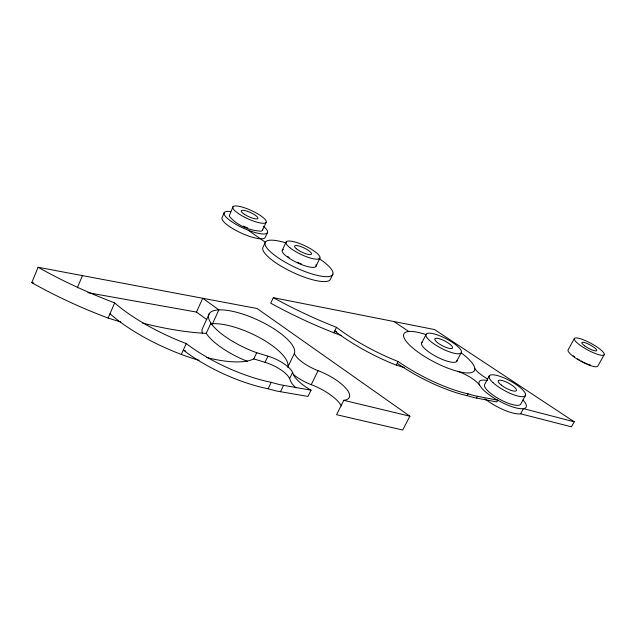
<?xml version="1.0" encoding="UTF-8"?>
<svg xmlns="http://www.w3.org/2000/svg" width="636" height="636" viewBox="0 0 636 636"><rect width="100%" height="100%" fill="white"/><g stroke="black" fill="none" stroke-linecap="round" stroke-linejoin="round"><path stroke-width="0.95" d="M232.991 206.732L229.183 216.025C236.6 225.271 249.495 230.749 261.245 231.17L262.445 230.407L262.509 229.127M120.8 321.967A186.69 57.582 22.3 0 1 108.12 318.072A176.291 54.791 22.6 0 1 31.8 282.654L38.081 267.263L257.087 308.508L409.894 416.198L402.691 430.031L336.579 414.688L343.782 400.322A31.45 10.645 26.2 0 0 346.032 388.445A31.45 10.645 26.2 0 0 318.111 370.661A23.691 7.704 26 0 1 294.396 353.393A47.008 15.344 24.9 0 0 253.295 318.016A47.008 15.344 24.9 0 0 208.505 317.221A47.008 15.344 24.9 0 0 256.705 352.718L267.947 356.152A21.767 7.449 25.4 0 1 292.6 372.489L294.245 376.194A31.45 10.645 26.2 0 0 309.462 389.312L311.044 390.178L307.967 396.435L276.7 391.053L268.114 388.771A82.418 28.079 24.7 0 1 183.279 350.078A84.373 28.294 23.7 0 0 185.799 351.016M77.274 287.941L82.449 275.619M108.12 318.072L114.663 302.879A176.895 53.074 22.8 0 1 38.081 267.263M224.397 212.432L222.234 217.258A23.77 6.074 24.6 0 0 240.162 232.561A23.77 6.074 24.6 0 0 265.18 237.53L267.39 232.744M87.903 292.679L196.476 312.077L202.733 298.268L218.879 309.867L212.519 323.74M109.98 313.739A96.028 32.245 23.7 0 0 181.308 354.419L186.237 343.559A96.275 31.522 23.8 0 1 114.663 302.879M209.244 313.699L202.805 327.802A46.841 15.836 24.9 0 0 202.518 333.717M142.663 323.144A186.873 57.065 22.3 0 0 206.239 333.351L210.929 323.112M262.445 230.407L266.126 222.401A18.349 4.492 24.7 0 0 243.286 207.392A18.349 4.492 24.7 0 0 239.16 214.054A18.349 4.492 24.7 0 0 266.126 222.401M282.273 250.234L286.097 242.054M484.831 398.82A26.664 7.592 28.5 0 0 520.59 413.805L571.422 426.828L574.244 421.811L434.539 329.559L273.297 297.672L270.713 303.157A147.846 39.766 25.6 0 0 333.852 332.771A110.799 30.623 25.7 0 0 341.19 335.546M206.485 357.472A84.373 28.294 23.7 0 0 253.78 358.911L256.705 352.718M253.78 358.911L265.013 362.305L267.947 356.152M316.06 266.174L319.948 258.041M268.114 388.771L271.198 382.347L279.784 384.661L311.044 390.178M287.687 367.29L294.396 353.393M332.906 274.124L330.561 278.973A37.333 9.858 25.3 0 1 292.695 272.319A37.333 9.858 25.3 0 1 263.065 247.142L265.331 242.237L248.191 230.184M280.508 391.704L283.592 385.329M296.05 387.944A31.395 10.788 26.2 0 1 291.232 382.411L289.603 378.674L292.6 372.489M333.852 332.771L336.508 327.349A148.029 39.209 25.6 0 1 273.297 297.672M341.421 405.959A31.331 10.979 26.2 0 0 311.243 384.653L318.111 370.661M336.579 331.682A110.847 30.48 25.7 0 1 334.735 330.966A80.573 22.848 26.7 0 0 396.315 365.144L398.16 361.526A69.467 19.66 27.4 0 0 468.088 393.859L474.663 395.751L497.765 400.203L496.819 401.952L473.717 397.532L467.142 395.64A69.435 19.756 27.5 0 1 397.238 363.331M421.437 343.48L425.81 334.981M456.537 361.574L460.989 353.099A19.923 5.358 27.4 0 0 438.721 335.403A19.923 5.358 27.4 0 0 431.272 341.93A19.923 5.358 27.4 0 0 460.989 353.099M467.142 395.64L468.088 393.859M476.523 398.064L477.469 396.292M489.219 375.956L484.608 384.565A20.535 5.756 28.5 0 0 500.246 399.575A20.535 5.756 28.5 0 0 520.805 403.963L525.511 395.361M520.59 413.805L523.436 408.63L574.244 421.811M574.427 338.432L568.139 349.824A16.926 3.84 28.6 0 0 580.835 361.24A16.926 3.84 28.6 0 0 597.792 366.137L604.2 354.737A16.973 3.689 28.5 0 0 583.427 339.799A16.973 3.689 28.5 0 0 580.239 345.332A16.973 3.689 28.5 0 0 604.2 354.737M31.8 282.654L33.732 282.996M343.782 400.322L409.894 416.198M393.875 321.514L408.813 331.499M196.476 312.077L206.907 319.654M457.554 371.329A18.365 5.239 28 0 1 479.623 385.178L481.905 388.358A26.704 7.481 28.5 0 0 496.414 399.48L502.678 402.834A26.704 7.481 28.5 0 0 523.333 408.646A26.704 7.481 28.5 0 0 523.015 400.02M301.432 263.996A16.814 4.373 25.4 0 1 297.386 262.255M289.157 257.54A16.814 4.373 25.4 0 1 287.711 256.467M590.383 365.048A15.232 3.458 28.6 0 1 588.014 364.213M587.187 363.872A15.232 3.458 28.6 0 1 584.571 362.719M583.156 362.019A15.232 3.458 28.6 0 1 581.018 360.89M579.619 360.103A15.232 3.458 28.6 0 1 577.591 358.871M574.547 356.788A15.232 3.458 28.6 0 1 573.235 355.778M315.933 264.735A18.683 4.857 25.4 0 1 297.163 262.7A18.683 4.857 25.4 0 1 283.418 249.384M247.484 227.823A16.48 4.142 24.6 0 1 243.501 226.106M318.986 258.486A37.373 9.715 25.4 0 1 322.436 276.366A37.373 9.715 25.4 0 1 270.459 251.816A37.373 9.715 25.4 0 1 286.009 242.912M263.328 226.201A23.802 5.986 24.6 0 1 259.552 233.579A23.802 5.986 24.6 0 1 229.532 220.104A23.802 5.986 24.6 0 1 230.701 211.557M461.172 352.877A39.774 10.987 27.5 0 1 462.881 372.489A39.774 10.987 27.5 0 1 408.725 344.227A39.774 10.987 27.5 0 1 426.47 334.767M487.526 378.905A20.209 5.493 28.2 0 1 474.838 368.586M457.077 360.238A19.883 5.486 27.5 0 1 436.932 356.923A19.883 5.486 27.5 0 1 422.113 342.216M479.623 385.178A26.704 7.481 28.5 0 1 487.629 380.559M398.16 361.526A80.645 22.634 26.7 0 1 336.508 327.349M271.198 382.347A82.545 27.698 24.7 0 1 186.237 343.559M311.243 384.653A23.611 7.95 26 0 1 293.673 374.707M210.54 323.931A46.841 15.836 24.9 0 1 260.045 337.923A46.841 15.836 24.9 0 1 287.909 366.487M265.013 362.305A21.735 7.545 25.4 0 1 289.603 378.674M199.076 360.302A84.286 28.548 23.7 0 1 181.308 354.419M247.364 361.343A46.889 15.693 24.9 0 1 206.239 333.351M404.21 367.481A137.265 37.699 26.1 0 1 396.315 365.144M289.817 247.643A18.722 4.738 25.4 0 0 318.93 258.924A18.722 4.738 25.4 0 0 300.232 243.763A18.722 4.738 25.4 0 0 289.817 247.643M296.4 248.803A9.357 2.369 25.4 0 0 310.972 254.48A9.357 2.369 25.4 0 0 301.703 246.919A9.357 2.369 25.4 0 0 296.4 248.803M584.715 345.905A8.491 1.844 28.5 0 0 596.727 350.643A8.491 1.844 28.5 0 0 586.392 343.186A8.491 1.844 28.5 0 0 584.715 345.905M244.335 214.276A9.174 2.25 24.7 0 0 257.85 218.49A9.174 2.25 24.7 0 0 246.498 210.993A9.174 2.25 24.7 0 0 244.335 214.276M437.433 342.605A9.961 2.679 27.4 0 0 452.323 348.234A9.961 2.679 27.4 0 0 441.265 339.401A9.961 2.679 27.4 0 0 437.433 342.605M501.295 385.082A10.287 2.806 28.4 0 0 516.305 390.679A10.287 2.806 28.4 0 0 504.396 381.234A10.287 2.806 28.4 0 0 501.295 385.082M492.995 382.641A20.583 5.621 28.4 0 0 524.35 396.395A20.583 5.621 28.4 0 0 504.65 378.174A20.583 5.621 28.4 0 0 492.995 382.641"/></g></svg>
